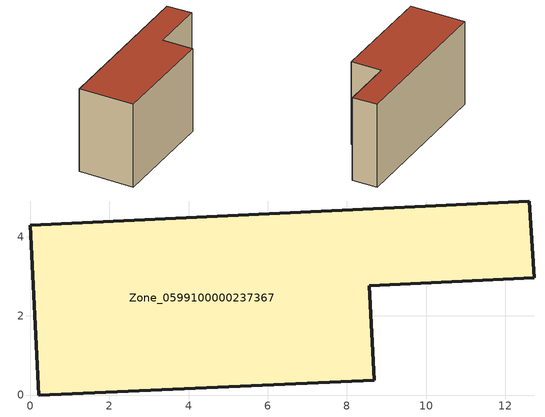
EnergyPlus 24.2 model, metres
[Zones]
Zone_0599100000237367
 floor ground (C_G): 0,4.29 12.62,4.9 12.73,2.97 8.57,2.76 8.69,0.38 0.21,0 z0
 wall outside (C_F): 0.21,0 8.69,0.38 8.57,2.76 12.73,2.97 12.62,4.9 0,4.29 0.21,0 z0:6.72
 roof outside (C_R): 12.62,4.9 0,4.29 0.21,0 8.69,0.38 8.57,2.76 12.73,2.97 z6.72
[BUILDING]
Pand.0599100000237367: North Axis=0; Terrain=City; Loads Convergence Tolerance Value=0.04; Temperature Convergence Tolerance Value=0.4; Solar Distribution=FullExterior; Maximum Number of Warmup Days=25; Minimum Number of Warmup Days=1
[Site:Location]
Rotterdam.The.Hague.AP_ZH_NLD Design_Conditions: Latitude=51.96; Longitude=4.45; Time Zone=1; Elevation=-4.5
[SITE:GROUNDTEMPERATURE:BUILDINGSURFACE]
18, 18, 18, 18, 18, 18, 18, 18, 18, 18, 18, 18
[MATERIAL] Thermal Absorptance=0.9; Solar Absorptance=0.7; Visible Absorptance=0.7
Name | Roughness | Thickness | Conductivity | Density | Specific Heat
G.TI.1946 | MediumSmooth | 0.15 | 1 | 540 | 1210
F.TI.1946 | Rough | 0.3 | 0.857143 | 1920 | 840
R.TI.1946 | MediumRough | 0.2 | 0.1 | 1500 | 1000
[CONSTRUCTION]
C_G: G.TI.1946
C_F: F.TI.1946
C_R: R.TI.1946
[ZONE]
Zone_0599100000237367: Type=1; Multiplier=1; Ceiling Height=Autocalculate; Volume=Autocalculate; Floor Area=autocalculate; Part of Total Floor Area=Yes
[ZONEINFILTRATION:DESIGNFLOWRATE]
Infil_Zone_0599100000237367: Zone or ZoneList or Space or SpaceList=Zone_0599100000237367; Schedule=AlwaysOn; Design Flow Rate Calculation Method=Flow/Area; Flow Rate per Floor Area=0.003; Constant Term Coefficient=1; Temperature Term Coefficient=0; Velocity Term Coefficient=0; Velocity Squared Term Coefficient=0
[HVACTEMPLATE:ZONE:IDEALLOADSAIRSYSTEM]
Zone_0599100000237367: Maximum Heating Supply Air Temperature=50; Minimum Cooling Supply Air Temperature=13; Maximum Heating Supply Air Humidity Ratio=0.0156; Minimum Cooling Supply Air Humidity Ratio=0.0077; Heating Limit=NoLimit; Cooling Limit=NoLimit; Dehumidification Control Type=ConstantSensibleHeatRatio; Cooling Sensible Heat Ratio=0.7; Dehumidification Setpoint=60; Humidification Control Type=None; Humidification Setpoint=30; Outdoor Air Method=None; Outdoor Air Flow Rate per Person=0.00944; Outdoor Air Flow Rate per Zone Floor Area=0; Outdoor Air Flow Rate per Zone=0; Demand Controlled Ventilation Type=None; Outdoor Air Economizer Type=NoEconomizer; Heat Recovery Type=None; Sensible Heat Recovery Effectiveness=0.7; Latent Heat Recovery Effectiveness=0.65
[ZONECONTROL:THERMOSTAT]
ThermostatControl_Zone_0599100000237367: Zone or ZoneList=Zone_0599100000237367; Control Type Schedule=DualSetpointControlType; Control 1=Thermostat_Zone_0599100000237367; Temperature Difference Between Cutout And Setpoint=0
[THERMOSTATSETPOINT:DUALSETPOINT]
Thermostat_Zone_0599100000237367: Heating Setpoint Temperature Schedule=HeatingSetpoint_Zone_0599100000237367; Cooling Setpoint Temperature Schedule=CoolingSetpoint_Zone_0599100000237367
[SCHEDULE:COMPACT]
HeatingSetpoint_Zone_0599100000237367: Through: 12/31, For: AllDays, Until: 24:00, 21
CoolingSetpoint_Zone_0599100000237367: Through: 12/31, For: AllDays, Until: 24:00, 24
DualSetpointControlType: Through: 12/31, For: AllDays, Until: 24:00, 4
AlwaysOn: Through: 12/31, For: AllDays, Until: 24:00, 1
